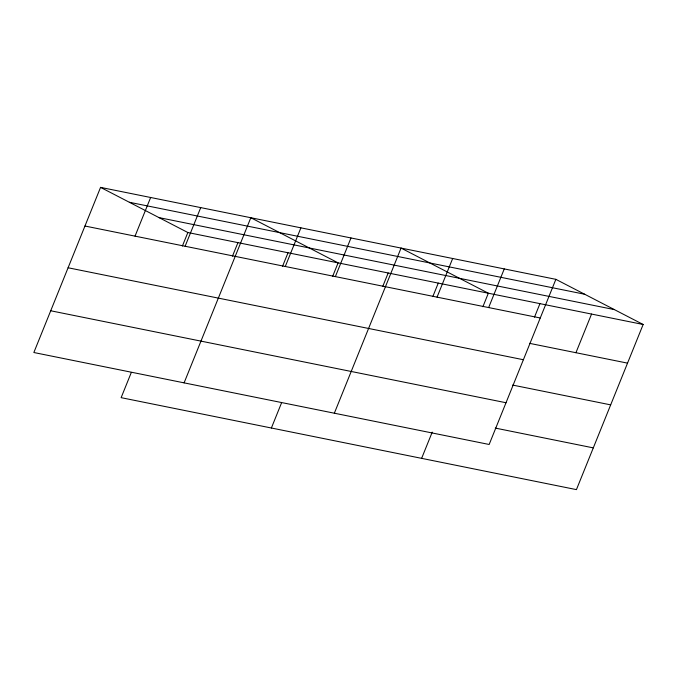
<?xml version="1.0" encoding="UTF-8"?>
<svg xmlns="http://www.w3.org/2000/svg" width="677" height="677" viewBox="0 0 677 677"><rect width="100%" height="100%" fill="white"/><g stroke="black" fill="none" stroke-linecap="round" stroke-linejoin="round"><path stroke-width="1.02" d="M555.868 279.339L100.568 187.377L33.85 352.514L489.149 444.476L555.868 279.339L643.15 324.486L576.432 489.623L121.132 397.661L131.33 372.418M135.036 236.138L150.649 197.489M182.384 246.047L187.851 232.524L643.15 324.486M185.117 246.25L200.73 207.611M232.473 256.168L237.932 242.637M184.102 382.86L250.82 217.723L338.102 262.871L332.635 276.394M282.554 266.281L288.021 252.758M285.288 266.484L300.901 227.844M271.384 428.008L281.581 402.764M335.369 276.605L350.982 237.957M382.717 286.515L388.183 272.983M334.345 413.207L401.063 248.07L488.345 293.217L482.887 306.749M432.798 296.628L438.264 283.104M437.054 297.144L452.668 258.496M421.627 458.354L432.222 432.146M488.65 307.561L504.263 268.921M534.483 317.166L539.95 303.643M575.932 352.709L591.546 314.069M129.375 202.271L584.674 294.241M159.053 217.622L614.344 309.592M84.955 226.025L540.254 317.987M529.499 343.332L627.537 363.134M68.089 267.762L523.389 359.732M512.633 385.069L610.671 404.871M50.716 310.768L506.015 402.739M495.251 428.076L593.297 447.878M100.568 187.377L187.851 232.524"/></g></svg>
